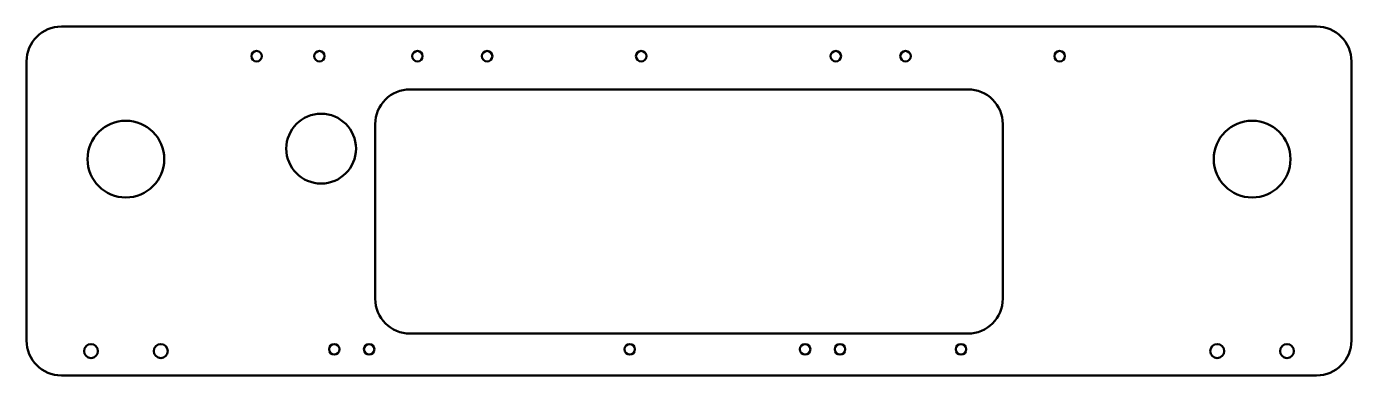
# Model space of a CAD drawing. Header units: millimetres. Extents: x 103 to 483, y 158 to 258.
import ezdxf

# ---------------------------------------------------------------- set-up
doc = ezdxf.new("R2010")
doc.units = ezdxf.units.MM
doc.header["$LTSCALE"] = 0.75
doc.layers.add('Visible', color=7, linetype='Continuous', lineweight=50)

msp = doc.modelspace()

# ---------------------------------------------------------------- linework, layer by layer
at = {"layer": 'Visible', "extrusion": (0, 1, 0)}
for p, q in [((473.175484, 257.885522), (113.175484, 257.885522)), ((103.175484, 247.885522), (103.175484, 167.885522)), ((483.175484, 167.885522), (483.175484, 247.885522)), ((213.175484, 239.885522), (373.175484, 239.885522)), ((203.175484, 179.885522), (203.175484, 229.885522)), ((383.175484, 229.885522), (383.175484, 179.885522)), ((373.175484, 169.885522), (213.175484, 169.885522)), ((113.175484, 157.885522), (473.175484, 157.885522))]:
    msp.add_line(p, q, dxfattribs=at)
at = {"layer": 'Visible', "extrusion": (1e-16, 0, -1)}
for centre, radius in [((-169.175482, 249.385522), 1.5), ((-187.175479, 249.385523), 1.5), ((-215.275479, 249.385523), 1.5), ((-235.275478, 249.385523), 1.5), ((-279.475477, 249.385523), 1.5), ((-335.275476, 249.385523), 1.5), ((-355.275476, 249.385523), 1.5), ((-399.475475, 249.385523), 1.5), ((-187.675481, 222.885522), 10), ((-131.675481, 219.885522), 11), ((-454.675486, 219.885522), 11), ((-121.675481, 164.885522), 2), ((-141.675481, 164.885522), 2), ((-444.675486, 164.885522), 2), ((-464.675486, 164.885522), 2)]:
    msp.add_circle(centre, radius, dxfattribs=at)
at = {"layer": 'Visible'}
for centre, radius in [((191.447762, 165.385522), 1.5), ((201.447762, 165.385522), 1.5), ((276.175483, 165.385521), 1.5), ((326.475476, 165.385524), 1.5), ((336.475476, 165.385524), 1.5), ((371.175485, 165.385521), 1.500001)]:
    msp.add_circle(centre, radius, dxfattribs=at)
at = {"layer": 'Visible', "extrusion": (1e-16, 0, -1)}
for centre, start, end in [((-113.175484, 247.885522), 0, 90), ((-473.175484, 247.885522), 90, 180), ((-213.175484, 229.885522), 0, 90), ((-373.175484, 229.885522), 90, 180), ((-213.175484, 179.885522), 270, 0), ((-373.175484, 179.885522), 180, 270), ((-113.175484, 167.885522), 270, 0), ((-473.175484, 167.885522), 180, 270)]:
    msp.add_arc(centre, 10, start, end, dxfattribs=at)

doc.saveas('drawing.dxf')
